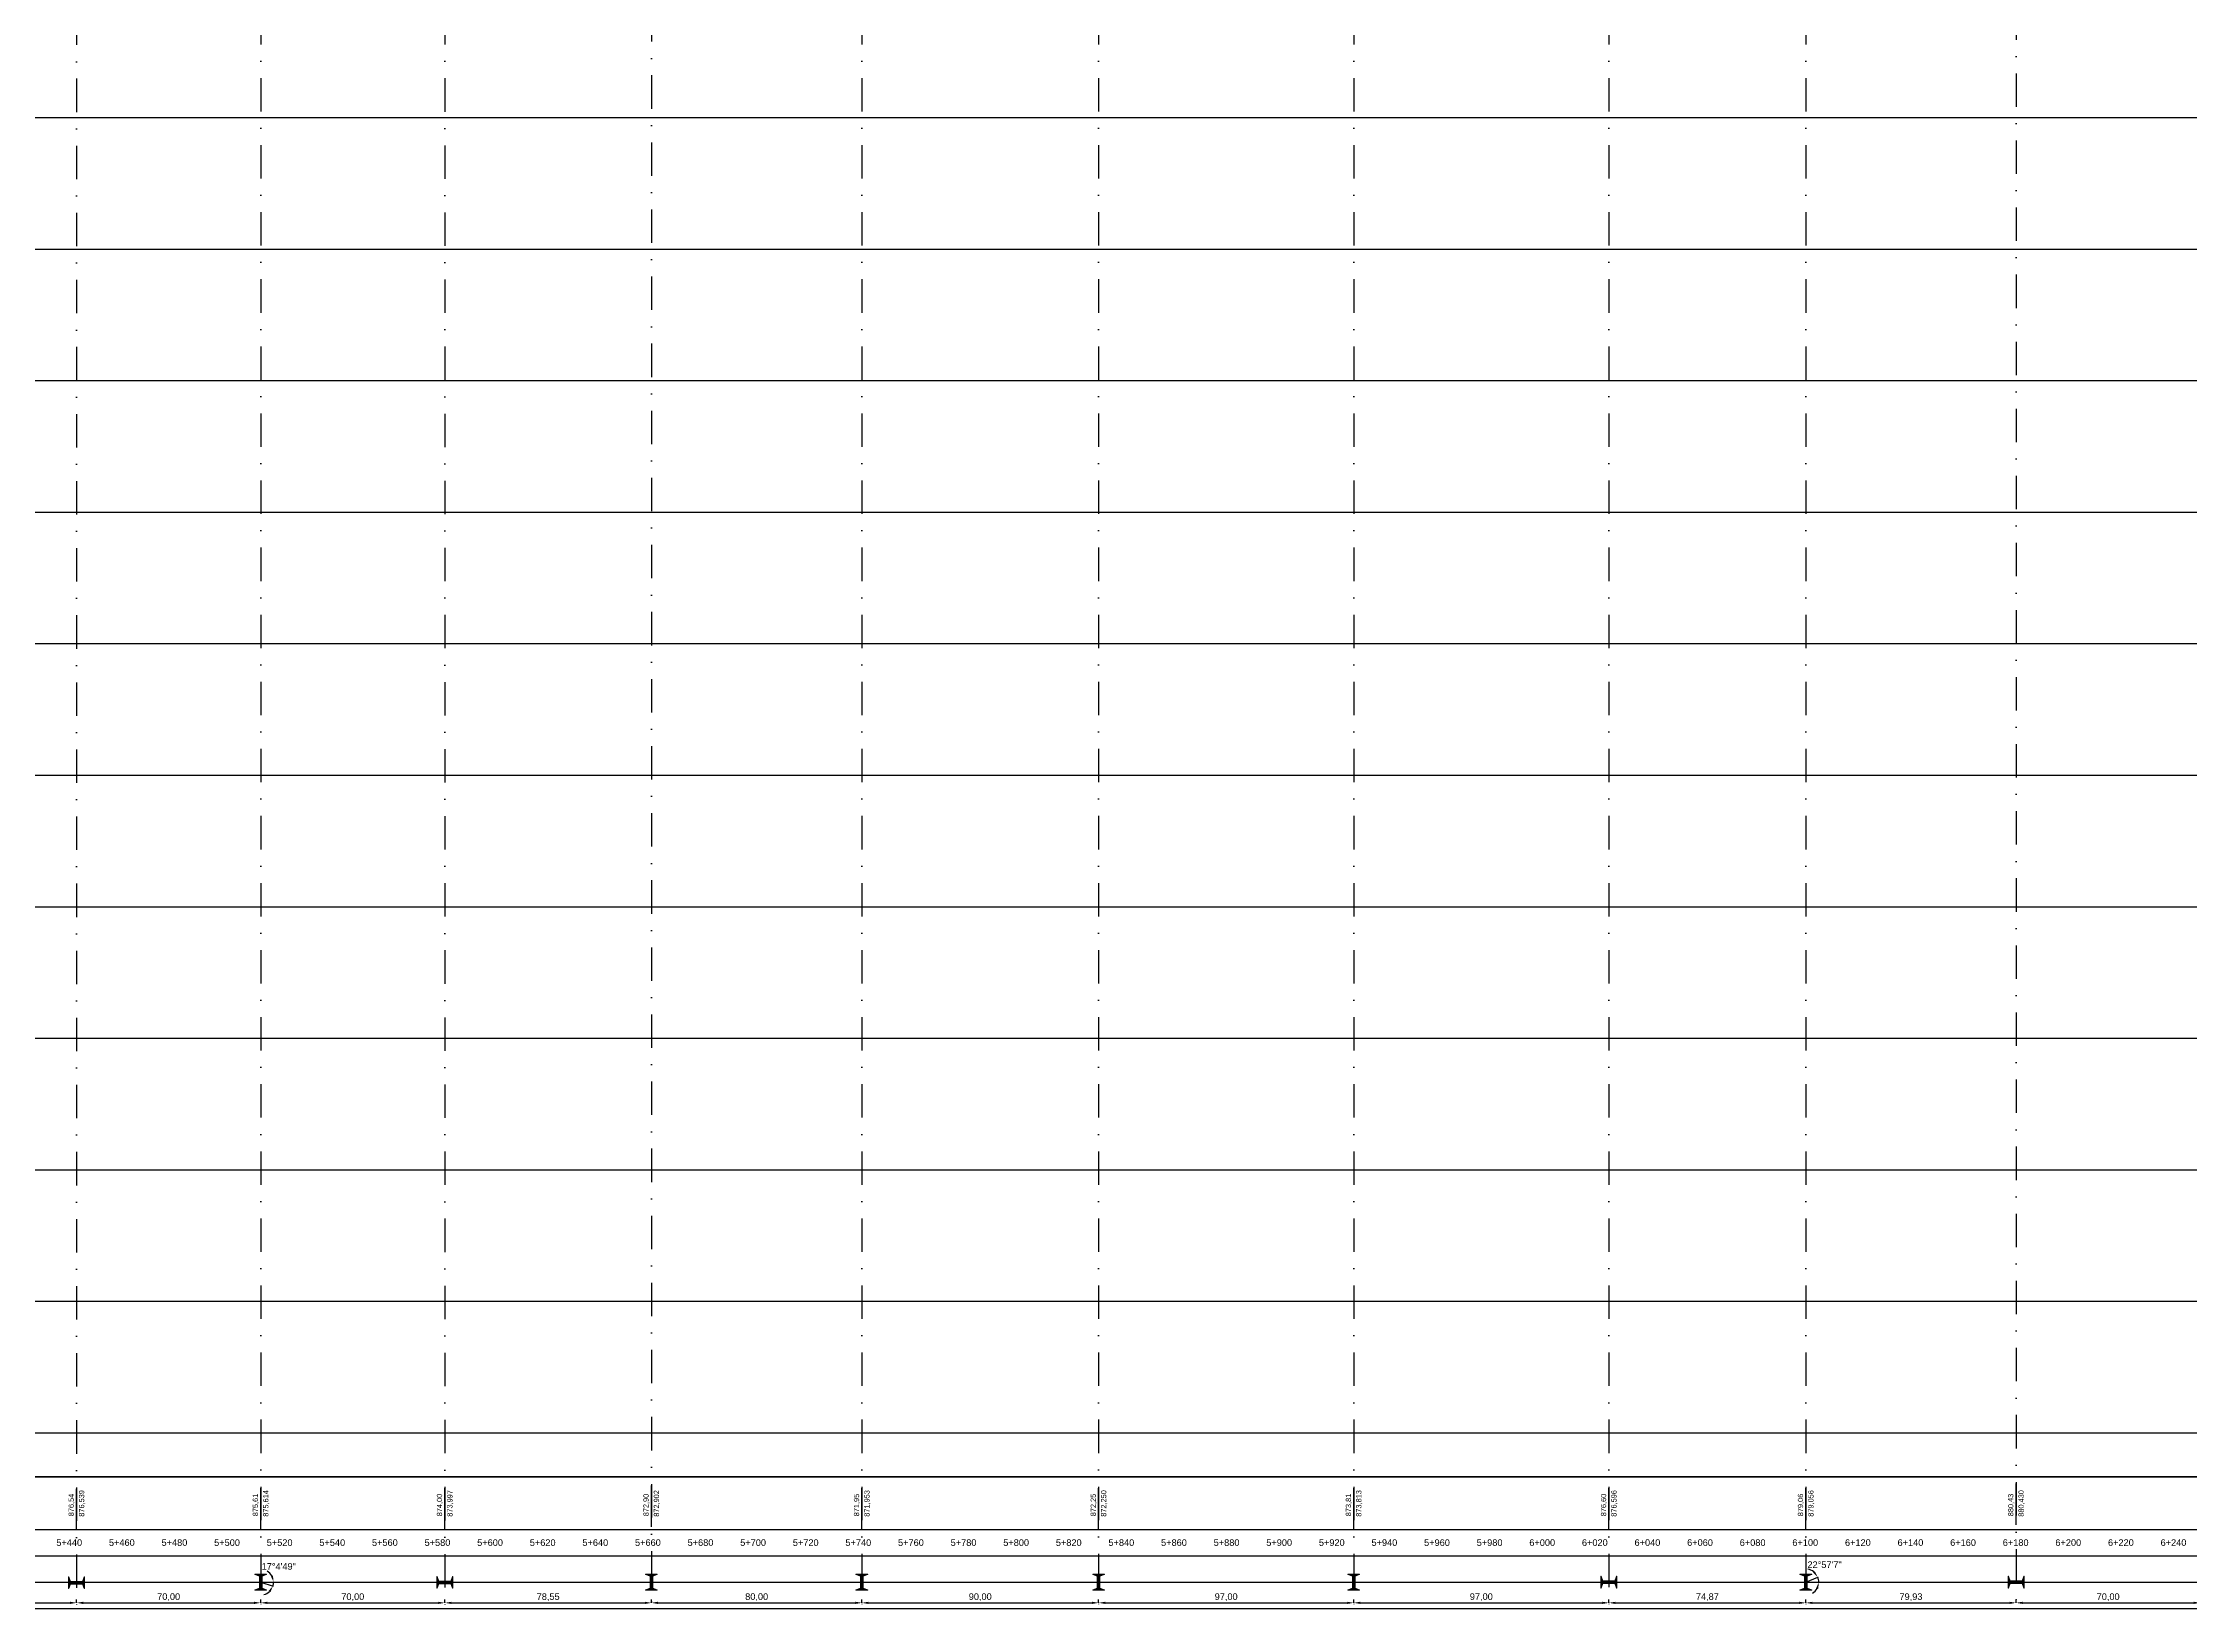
# Model space of a CAD drawing. Header units: metres. Extents: x -121 to 9872, y 3505 to 10721.
# Drawn here: x 5449 to 6265, y 5510 to 6105 of the extents above; entities that cross this region are included whole.
import ezdxf
from ezdxf.enums import TextEntityAlignment as Align

# ---------------------------------------------------------------- set-up
doc = ezdxf.new("R2010")
doc.units = ezdxf.units.M
doc.set_wipeout_variables(frame=1)
doc.header["$PDMODE"] = 2
doc.linetypes.add('DASHDOT', pattern=[25.4, 12.7, -6.35, 0, -6.35])
for name, color, linetype in [('EsquemáticoAlinhamento', 7, 'Continuous'), ('GRID', 253, 'Continuous'), ('Modelo_CotaTerreno_Perfil', 7, 'Continuous'), ('Perfil - Caixa', 251, 'Continuous'), ('Perfil - Texto Estaca', 7, 'Continuous'), ('Poste', 7, 'Continuous'), ('Poste Perfil', 251, 'Continuous'), ('Vertice', 8, 'Continuous')]:
    doc.layers.add(name, color=color, linetype=linetype)
doc.styles.add('R80', font='arial.ttf', dxfattribs={"height": 2})
doc.styles.get("Standard").update_dxf_attribs({"font": 'arial.ttf'})
doc.dimstyles.new('ISO-25', dxfattribs={"dimtxt": 2.5, "dimasz": 2.5, "dimexe": 1.25, "dimexo": 0.625, "dimtad": 1, "dimzin": 1, "dimtxsty": 'Standard', "dimcen": 2.5, "dimaunit": 1, "dimadec": 3, "dimazin": 3, "dimtfac": 1, "dimtmove": 0, "dimatfit": 3, "dimfxlon": 1, "dimarcsym": 0})

# ---------------------------------------------------------------- blocks, each defined once
blk = doc.blocks.new('PosteBloco')
at = {"lineweight": 0}
blk.add_lwpolyline([(-2.3, 0.52), (-2.9, 2.24), (-3.05, 2.24), (-3.05, -2.24), (-2.9, -2.24), (-2.3, -0.52), (2.3, -0.52), (2.9, -2.24), (3.05, -2.24), (3.05, 2.24), (2.9, 2.24), (2.3, 0.52)], close=True, dxfattribs=at)
blk.add_wipeout([(-2.3, 0.52), (-2.9, 2.24), (-3.05, 2.24), (-3.05, -2.24), (-2.9, -2.24), (-2.3, -0.52), (2.3, -0.52), (2.9, -2.24), (3.05, -2.24), (3.05, 2.24), (2.9, 2.24), (2.3, 0.52)]).dxf.layer = 'Poste'
at = {"layer": 'Poste Perfil'}
h = blk.add_hatch(color=256, dxfattribs=at)
h.dxf.hatch_style = 1
h.paths.add_polyline_path([(-2.3, 0.52), (-2.9, 2.24), (-3.05, 2.24), (-3.05, -2.24), (-2.9, -2.24), (-2.3, -0.52), (2.3, -0.52), (2.9, -2.24), (3.05, -2.24), (3.05, 2.24), (2.9, 2.24), (2.3, 0.52)])
at = {"color": 251, "lineweight": 0}
blk.add_circle((0, 0), 0.182, dxfattribs=at)
blk = doc.blocks.new('EsquematicoPlantaGaveta')
at = {"rotation": 269.9999999999131}
blk.add_blockref('PosteBloco', (0, 0), dxfattribs=at)
blk = doc.blocks.new('EsquematicoPlantaTopo')
at = {"layer": 'Poste Perfil'}
blk.add_blockref('PosteBloco', (0, 0), dxfattribs=at)
blk = doc.blocks.new('*D419')
at = {"layer": 'Defpoints', "color": 0, "transparency": 16777216}
for p in [(18.8, 5520.2), (93.89, 5520.2), (98.89, 5520.2), (99.08, 5520.2), (7744.18, 5520.2)]:
    blk.add_point(p, dxfattribs=at)
at = {"layer": 'Vertice', "color": 1, "lineweight": -2, "transparency": 16777216}
blk.add_line((100.33, 5520.2), (99.08, 5520.2), dxfattribs=at)
for start, end in [(27.89534, 55.79069), (304.2082, 332.10354), (359.99889, 360)]:
    blk.add_arc((93.89, 5520.2), 5.19, start, end, dxfattribs=at)
at = {"layer": 'Vertice', "color": 1, "transparency": 16777216}
for points in [[(98.88, 5522.73), (98.07, 5522.53), (99.08, 5520.2)], [(98.07, 5517.88), (98.88, 5517.68), (99.08, 5520.2)]]:
    blk.add_solid(points, dxfattribs=at)
at = {"layer": 'Vertice', "color": 0, "transparency": 16777216, "insert": (98.92, 5525.69), "char_height": 2.5, "attachment_point": 5}
blk.add_mtext('0°0\'4"', dxfattribs=at)
blk = doc.blocks.new('*D420')
at = {"layer": 'Defpoints', "color": 0, "transparency": 16777216}
for p in [(18.8, 5520.21), (317.44, 5520.21), (322.41, 5520.74), (322.7, 5520.39), (7744.18, 5520.21)]:
    blk.add_point(p, dxfattribs=at)
at = {"layer": 'Vertice', "color": 1, "lineweight": -2, "transparency": 16777216}
blk.add_line((323.92, 5520.91), (322.67, 5520.77), dxfattribs=at)
for start, end in [(33.66235, 61.14886), (305.02697, 332.51349), (360, 6.17583)]:
    blk.add_arc((317.44, 5520.21), 5.26, start, end, dxfattribs=at)
at = {"layer": 'Vertice', "color": 1, "transparency": 16777216}
for points in [[(322.21, 5523.26), (321.43, 5522.98), (322.67, 5520.77)], [(321.71, 5517.88), (322.52, 5517.68), (322.7, 5520.21)]]:
    blk.add_solid(points, dxfattribs=at)
at = {"layer": 'Vertice', "color": 0, "transparency": 16777216, "insert": (314.19, 5525.87), "char_height": 2.5, "attachment_point": 5}
blk.add_mtext('6°10\'33"', dxfattribs=at)
blk = doc.blocks.new('*D421')
at = {"layer": 'Defpoints', "color": 0, "transparency": 16777216}
for p in [(408.33, 5525.2), (410.45, 5523.89), (18.8, 5520.21), (408.3, 5520.21), (7744.18, 5520.21)]:
    blk.add_point(p, dxfattribs=at)
at = {"layer": 'Vertice', "color": 1, "lineweight": -2, "transparency": 16777216}
blk.add_arc((408.3, 5520.21), 4.27, 34.0786, 55.55779, dxfattribs=at)
at = {"layer": 'Vertice', "color": 1, "transparency": 16777216}
for points in [[(410.59, 5523.33), (410.84, 5524.12), (408.33, 5524.47)], [(412.23, 5522.72), (411.44, 5522.47), (412.57, 5520.21)]]:
    blk.add_solid(points, dxfattribs=at)
at = {"layer": 'Vertice', "color": 0, "transparency": 16777216, "insert": (418.36, 5525.9), "char_height": 2.5, "attachment_point": 5}
blk.add_mtext('89°38\'11"', dxfattribs=at)
blk = doc.blocks.new('*D422')
at = {"layer": 'Defpoints', "color": 0, "transparency": 16777216}
for p in [(18.8, 5520.21), (1069.43, 5520.21), (1074.72, 5520.21), (1074.72, 5520.21), (7744.18, 5520.21)]:
    blk.add_point(p, dxfattribs=at)
at = {"layer": 'Vertice', "color": 1, "lineweight": -2, "transparency": 16777216}
for start, end in [(27.39362, 54.7536), (305.28003, 332.64002), (360, 0.03363)]:
    blk.add_arc((1069.43, 5520.21), 5.29, start, end, dxfattribs=at)
at = {"layer": 'Vertice', "color": 1, "transparency": 16777216}
for points in [[(1074.53, 5522.74), (1073.72, 5522.54), (1074.72, 5520.21)], [(1073.72, 5517.87), (1074.53, 5517.68), (1074.72, 5520.21)]]:
    blk.add_solid(points, dxfattribs=at)
at = {"layer": 'Vertice', "color": 0, "transparency": 16777216, "insert": (1074.72, 5526.53), "char_height": 2.5, "attachment_point": 5}
blk.add_mtext('0°2\'1"', dxfattribs=at)
blk = doc.blocks.new('*D423')
at = {"layer": 'Defpoints', "color": 0, "transparency": 16777216}
for p in [(18.8, 5520.21), (1730.4, 5520.21), (1735.25, 5518.97), (1735.97, 5519.27), (7744.18, 5520.21)]:
    blk.add_point(p, dxfattribs=at)
at = {"layer": 'Vertice', "color": 1, "lineweight": -2, "transparency": 16777216}
blk.add_line((1735.86, 5518.82), (1737.08, 5518.51), dxfattribs=at)
for start, end in [(25.60978, 51.21956), (294.49933, 320.10911), (345.71889, 360)]:
    blk.add_arc((1730.4, 5520.21), 5.64, start, end, dxfattribs=at)
at = {"layer": 'Vertice', "color": 1, "transparency": 16777216}
for points in [[(1734.36, 5516.78), (1735.1, 5516.4), (1735.87, 5518.81)], [(1735.9, 5522.74), (1735.08, 5522.55), (1736.04, 5520.21)]]:
    blk.add_solid(points, dxfattribs=at)
at = {"layer": 'Vertice', "color": 0, "transparency": 16777216, "insert": (1735.58, 5526.22), "char_height": 2.5, "attachment_point": 5}
blk.add_mtext('14°16\'52"', dxfattribs=at)
blk = doc.blocks.new('*D424')
at = {"layer": 'Defpoints', "color": 0, "transparency": 16777216}
for p in [(18.8, 5520.21), (2179.17, 5520.21), (2184.17, 5520.21), (2184.17, 5520.21), (7744.18, 5520.21)]:
    blk.add_point(p, dxfattribs=at)
at = {"layer": 'Vertice', "color": 1, "lineweight": -2, "transparency": 16777216}
for start, end in [(28.97836, 57.95672), (302.04245, 331.02081), (359.99917, 360)]:
    blk.add_arc((2179.18, 5520.21), 5, start, end, dxfattribs=at)
at = {"layer": 'Vertice', "color": 1, "transparency": 16777216}
for points in [[(2183.95, 5522.73), (2183.14, 5522.52), (2184.17, 5520.21)], [(2183.14, 5517.89), (2183.95, 5517.68), (2184.17, 5520.21)]]:
    blk.add_solid(points, dxfattribs=at)
at = {"layer": 'Vertice', "color": 0, "transparency": 16777216, "insert": (2183.93, 5526.57), "char_height": 2.5, "attachment_point": 5}
blk.add_mtext('0°0\'3"', dxfattribs=at)
blk = doc.blocks.new('*D425')
at = {"layer": 'Defpoints', "color": 0, "transparency": 16777216}
for p in [(18.8, 5520.21), (2756.33, 5520.21), (2761.3, 5520.69), (2761.3, 5520.37), (7744.18, 5520.21)]:
    blk.add_point(p, dxfattribs=at)
at = {"layer": 'Vertice', "color": 1, "lineweight": -2, "transparency": 16777216}
for start, end in [(34.61408, 63.6901), (301.84795, 330.92398), (360, 5.53806)]:
    blk.add_arc((2756.33, 5520.21), 4.98, start, end, dxfattribs=at)
at = {"layer": 'Vertice', "color": 1, "transparency": 16777216}
for points in [[(2760.82, 5523.18), (2760.03, 5522.89), (2761.28, 5520.69)], [(2760.27, 5517.89), (2761.08, 5517.68), (2761.31, 5520.21)]]:
    blk.add_solid(points, dxfattribs=at)
at = {"layer": 'Vertice', "color": 0, "transparency": 16777216, "insert": (2762.28, 5526.53), "char_height": 2.5, "attachment_point": 5}
blk.add_mtext('5°32\'17"', dxfattribs=at)
blk = doc.blocks.new('*D426')
at = {"layer": 'Defpoints', "color": 0, "transparency": 16777216}
for p in [(18.8, 5520.21), (3042.28, 5520.21), (3047.25, 5520.33), (3047.27, 5520.57), (7744.18, 5520.21)]:
    blk.add_point(p, dxfattribs=at)
at = {"layer": 'Vertice', "color": 1, "lineweight": -2, "transparency": 16777216}
for start, end in [(33.26399, 62.38049), (301.76701, 330.88351), (360, 4.1475)]:
    blk.add_arc((3042.28, 5520.21), 4.97, start, end, dxfattribs=at)
at = {"layer": 'Vertice', "color": 1, "transparency": 16777216}
for points in [[(3046.83, 5523.07), (3046.05, 5522.8), (3047.24, 5520.56)], [(3046.22, 5517.89), (3047.03, 5517.68), (3047.25, 5520.21)]]:
    blk.add_solid(points, dxfattribs=at)
at = {"layer": 'Vertice', "color": 0, "transparency": 16777216, "insert": (3047.09, 5525.65), "char_height": 2.5, "attachment_point": 5}
blk.add_mtext('4°8\'51"', dxfattribs=at)
blk = doc.blocks.new('*D427')
at = {"layer": 'Defpoints', "color": 0, "transparency": 16777216}
for p in [(18.8, 5520.21), (4017.51, 5520.21), (4021.79, 5517.61), (4021.98, 5518.5), (7744.18, 5520.21)]:
    blk.add_point(p, dxfattribs=at)
at = {"layer": 'Vertice', "color": 1, "lineweight": -2, "transparency": 16777216}
for start, end in [(30.31373, 60.62746), (268.10588, 298.41961), (328.73333, 360)]:
    blk.add_arc((4017.51, 5520.21), 4.78, start, end, dxfattribs=at)
at = {"layer": 'Vertice', "color": 1, "transparency": 16777216}
for points in [[(4019.5, 5516.3), (4020.07, 5515.7), (4021.6, 5517.72)], [(4022.04, 5522.73), (4021.24, 5522.51), (4022.29, 5520.21)]]:
    blk.add_solid(points, dxfattribs=at)
at = {"layer": 'Vertice', "color": 0, "transparency": 16777216, "insert": (4024.12, 5526.66), "char_height": 2.5, "attachment_point": 5}
blk.add_mtext('31°16\'0"', dxfattribs=at)
blk = doc.blocks.new('*D428')
at = {"layer": 'Defpoints', "color": 0, "transparency": 16777216}
for p in [(18.8, 5520.21), (4503.97, 5520.21), (4508.96, 5520.08), (4508.96, 5520.02), (7744.18, 5520.21)]:
    blk.add_point(p, dxfattribs=at)
at = {"layer": 'Vertice', "color": 1, "lineweight": -2, "transparency": 16777216}
for start, end in [(28.96918, 57.93836), (299.98969, 328.95887), (357.92806, 360)]:
    blk.add_arc((4503.97, 5520.21), 5, start, end, dxfattribs=at)
at = {"layer": 'Vertice', "color": 1, "transparency": 16777216}
for points in [[(4507.85, 5517.75), (4508.65, 5517.51), (4508.96, 5520.02)], [(4508.74, 5522.73), (4507.94, 5522.52), (4508.96, 5520.21)]]:
    blk.add_solid(points, dxfattribs=at)
at = {"layer": 'Vertice', "color": 0, "transparency": 16777216, "insert": (4509.75, 5526.56), "char_height": 2.5, "attachment_point": 5}
blk.add_mtext('2°4\'19"', dxfattribs=at)
blk = doc.blocks.new('*D429')
at = {"layer": 'Defpoints', "color": 0, "transparency": 16777216}
for p in [(18.8, 5520.2), (5017.76, 5520.2), (5022.76, 5520.2), (5022.76, 5520.2), (7744.18, 5520.2)]:
    blk.add_point(p, dxfattribs=at)
at = {"layer": 'Vertice', "color": 1, "lineweight": -2, "transparency": 16777216}
for start, end in [(28.98172, 57.96343), (302.0349, 331.01662), (359.99833, 360)]:
    blk.add_arc((5017.76, 5520.2), 5, start, end, dxfattribs=at)
at = {"layer": 'Vertice', "color": 1, "transparency": 16777216}
for points in [[(5022.54, 5522.73), (5021.73, 5522.52), (5022.76, 5520.2)], [(5021.73, 5517.89), (5022.54, 5517.68), (5022.76, 5520.2)]]:
    blk.add_solid(points, dxfattribs=at)
at = {"layer": 'Vertice', "color": 0, "transparency": 16777216, "insert": (5022.7, 5526.2), "char_height": 2.5, "attachment_point": 5}
blk.add_mtext('0°0\'6"', dxfattribs=at)
blk = doc.blocks.new('*D430')
at = {"layer": 'Defpoints', "color": 0, "transparency": 16777216}
for p in [(18.8, 5520.21), (5531.56, 5520.21), (5536.33, 5518.74), (5536.34, 5519.24), (7744.18, 5520.21)]:
    blk.add_point(p, dxfattribs=at)
at = {"layer": 'Vertice', "color": 1, "lineweight": -2, "transparency": 16777216}
for start, end in [(29.66491, 59.32983), (283.58989, 313.25481), (342.91972, 360)]:
    blk.add_arc((5531.56, 5520.21), 4.88, start, end, dxfattribs=at)
at = {"layer": 'Vertice', "color": 1, "transparency": 16777216}
for points in [[(5534.55, 5516.87), (5535.26, 5516.43), (5536.22, 5518.77)], [(5536.2, 5522.73), (5535.4, 5522.52), (5536.44, 5520.21)]]:
    blk.add_solid(points, dxfattribs=at)
at = {"layer": 'Vertice', "color": 0, "transparency": 16777216, "insert": (5538.41, 5526.17), "char_height": 2.5, "attachment_point": 5}
blk.add_mtext('17°4\'49"', dxfattribs=at)
blk = doc.blocks.new('*D431')
at = {"layer": 'Defpoints', "color": 0, "transparency": 16777216}
for p in [(18.8, 5520.21), (6118.98, 5520.21), (6123.58, 5522.15), (6123.87, 5520.86), (7744.18, 5520.21)]:
    blk.add_point(p, dxfattribs=at)
at = {"layer": 'Vertice', "color": 1, "lineweight": -2, "transparency": 16777216}
for start, end in [(52.26643, 81.58092), (301.37102, 330.68551), (360, 22.95194)]:
    blk.add_arc((6118.98, 5520.21), 4.94, start, end, dxfattribs=at)
at = {"layer": 'Vertice', "color": 1, "transparency": 16777216}
for points in [[(6122.33, 5524.37), (6121.67, 5523.86), (6123.53, 5522.13)], [(6122.88, 5517.89), (6123.69, 5517.68), (6123.92, 5520.21)]]:
    blk.add_solid(points, dxfattribs=at)
at = {"layer": 'Vertice', "color": 0, "transparency": 16777216, "insert": (6126.09, 5526.83), "char_height": 2.5, "attachment_point": 5}
blk.add_mtext('22°57\'7"', dxfattribs=at)
blk = doc.blocks.new('*D432')
at = {"layer": 'Defpoints', "color": 0, "transparency": 16777216}
for p in [(6649.93, 5525.21), (6652.44, 5524.55), (18.8, 5520.21), (6649.93, 5520.21), (7744.18, 5520.21)]:
    blk.add_point(p, dxfattribs=at)
at = {"layer": 'Vertice', "color": 1, "lineweight": -2, "transparency": 16777216}
blk.add_line((6649.93, 5526.47), (6649.93, 5525.22), dxfattribs=at)
blk.add_arc((6649.93, 5520.21), 5.02, 28.8541, 61.14562, dxfattribs=at)
at = {"layer": 'Vertice', "color": 1, "transparency": 16777216}
for points in [[(6652.25, 5524.2), (6652.45, 5525), (6649.93, 5525.22)], [(6654.73, 5522.73), (6653.92, 5522.52), (6654.95, 5520.21)]]:
    blk.add_solid(points, dxfattribs=at)
at = {"layer": 'Vertice', "color": 0, "transparency": 16777216, "insert": (6658.64, 5527.59), "char_height": 2.5, "attachment_point": 5}
blk.add_mtext('89°59\'59"', dxfattribs=at)
blk = doc.blocks.new('*D433')
at = {"layer": 'Defpoints', "color": 0, "transparency": 16777216}
for p in [(18.8, 5520.21), (7509.49, 5520.21), (7511.64, 5515.69), (7512.76, 5517.15), (7744.18, 5520.21)]:
    blk.add_point(p, dxfattribs=at)
at = {"layer": 'Vertice', "color": 1, "lineweight": -2, "transparency": 16777216}
for start, end in [(32.40299, 64.80598), (230.7393, 263.14229), (295.54528, 360)]:
    blk.add_arc((7509.49, 5520.21), 4.48, start, end, dxfattribs=at)
at = {"layer": 'Vertice', "color": 1, "transparency": 16777216}
for points in [[(7508.88, 5516.17), (7509.02, 5515.35), (7511.42, 5516.16)], [(7513.67, 5522.72), (7512.87, 5522.49), (7513.97, 5520.21)]]:
    blk.add_solid(points, dxfattribs=at)
at = {"layer": 'Vertice', "color": 0, "transparency": 16777216, "insert": (7514.58, 5525.71), "char_height": 2.5, "attachment_point": 5}
blk.add_mtext('64°27\'17"', dxfattribs=at)
blk = doc.blocks.new('*D499')
at = {"color": 0, "lineweight": -2, "transparency": 16777216}
for p, q in [((5369.76, 5512.34), (5369.76, 5513.59)), ((5372.26, 5512.34), (5459.05, 5512.34)), ((5461.55, 5512.34), (5461.55, 5513.59))]:
    blk.add_line(p, q, dxfattribs=at)
at = {"color": 0, "transparency": 16777216}
for points in [[(5372.26, 5512.76), (5372.26, 5511.92), (5369.76, 5512.34)], [(5459.05, 5512.76), (5459.05, 5511.92), (5461.55, 5512.34)]]:
    blk.add_solid(points, dxfattribs=at)
at = {"layer": 'Defpoints', "color": 0, "transparency": 16777216}
for p in [(5369.76, 5512.34), (5461.55, 5512.34), (5461.55, 5512.34)]:
    blk.add_point(p, dxfattribs=at)
at = {"color": 0, "transparency": 16777216, "insert": (5415.65, 5514.47), "char_height": 2.5, "attachment_point": 5}
blk.add_mtext('91,79', dxfattribs=at)
blk = doc.blocks.new('*D500')
at = {"color": 0, "lineweight": -2, "transparency": 16777216}
for p, q in [((5461.55, 5512.34), (5461.55, 5513.59)), ((5464.05, 5512.34), (5529.06, 5512.34)), ((5531.56, 5512.34), (5531.56, 5513.59))]:
    blk.add_line(p, q, dxfattribs=at)
at = {"color": 0, "transparency": 16777216}
for points in [[(5464.05, 5512.76), (5464.05, 5511.92), (5461.55, 5512.34)], [(5529.06, 5512.76), (5529.06, 5511.92), (5531.56, 5512.34)]]:
    blk.add_solid(points, dxfattribs=at)
at = {"layer": 'Defpoints', "color": 0, "transparency": 16777216}
for p in [(5461.55, 5512.34), (5531.56, 5512.34), (5531.56, 5512.34)]:
    blk.add_point(p, dxfattribs=at)
at = {"color": 0, "transparency": 16777216, "insert": (5496.55, 5514.47), "char_height": 2.5, "attachment_point": 5}
blk.add_mtext('70,00', dxfattribs=at)
blk = doc.blocks.new('*D501')
at = {"color": 0, "lineweight": -2, "transparency": 16777216}
for p, q in [((5531.56, 5512.34), (5531.56, 5513.59)), ((5534.06, 5512.34), (5599.05, 5512.34)), ((5601.55, 5512.34), (5601.55, 5513.59))]:
    blk.add_line(p, q, dxfattribs=at)
at = {"color": 0, "transparency": 16777216}
for points in [[(5534.06, 5512.76), (5534.06, 5511.92), (5531.56, 5512.34)], [(5599.05, 5512.76), (5599.05, 5511.92), (5601.55, 5512.34)]]:
    blk.add_solid(points, dxfattribs=at)
at = {"layer": 'Defpoints', "color": 0, "transparency": 16777216}
for p in [(5531.56, 5512.34), (5601.55, 5512.34), (5601.55, 5512.34)]:
    blk.add_point(p, dxfattribs=at)
at = {"color": 0, "transparency": 16777216, "insert": (5566.55, 5514.47), "char_height": 2.5, "attachment_point": 5}
blk.add_mtext('70,00', dxfattribs=at)
blk = doc.blocks.new('*D502')
at = {"color": 0, "lineweight": -2, "transparency": 16777216}
for p, q in [((5601.55, 5512.34), (5601.55, 5513.59)), ((5604.05, 5512.34), (5677.6, 5512.34)), ((5680.1, 5512.34), (5680.1, 5513.59))]:
    blk.add_line(p, q, dxfattribs=at)
at = {"color": 0, "transparency": 16777216}
for points in [[(5604.05, 5512.76), (5604.05, 5511.92), (5601.55, 5512.34)], [(5677.6, 5512.76), (5677.6, 5511.92), (5680.1, 5512.34)]]:
    blk.add_solid(points, dxfattribs=at)
at = {"layer": 'Defpoints', "color": 0, "transparency": 16777216}
for p in [(5601.55, 5512.34), (5680.1, 5512.34), (5680.1, 5512.34)]:
    blk.add_point(p, dxfattribs=at)
at = {"color": 0, "transparency": 16777216, "insert": (5640.83, 5514.47), "char_height": 2.5, "attachment_point": 5}
blk.add_mtext('78,55', dxfattribs=at)
blk = doc.blocks.new('*D503')
at = {"color": 0, "lineweight": -2, "transparency": 16777216}
for p, q in [((5680.1, 5512.34), (5680.1, 5513.59)), ((5682.6, 5512.34), (5757.6, 5512.34)), ((5760.1, 5512.34), (5760.1, 5513.59))]:
    blk.add_line(p, q, dxfattribs=at)
at = {"color": 0, "transparency": 16777216}
for points in [[(5682.6, 5512.76), (5682.6, 5511.92), (5680.1, 5512.34)], [(5757.6, 5512.76), (5757.6, 5511.92), (5760.1, 5512.34)]]:
    blk.add_solid(points, dxfattribs=at)
at = {"layer": 'Defpoints', "color": 0, "transparency": 16777216}
for p in [(5680.1, 5512.34), (5760.1, 5512.34), (5760.1, 5512.34)]:
    blk.add_point(p, dxfattribs=at)
at = {"color": 0, "transparency": 16777216, "insert": (5720.1, 5514.47), "char_height": 2.5, "attachment_point": 5}
blk.add_mtext('80,00', dxfattribs=at)
blk = doc.blocks.new('*D504')
at = {"color": 0, "lineweight": -2, "transparency": 16777216}
for p, q in [((5760.1, 5512.34), (5760.1, 5513.59)), ((5762.6, 5512.34), (5847.6, 5512.34)), ((5850.1, 5512.34), (5850.1, 5513.59))]:
    blk.add_line(p, q, dxfattribs=at)
at = {"color": 0, "transparency": 16777216}
for points in [[(5762.6, 5512.76), (5762.6, 5511.92), (5760.1, 5512.34)], [(5847.6, 5512.76), (5847.6, 5511.92), (5850.1, 5512.34)]]:
    blk.add_solid(points, dxfattribs=at)
at = {"layer": 'Defpoints', "color": 0, "transparency": 16777216}
for p in [(5760.1, 5512.34), (5850.1, 5512.34), (5850.1, 5512.34)]:
    blk.add_point(p, dxfattribs=at)
at = {"color": 0, "transparency": 16777216, "insert": (5805.1, 5514.47), "char_height": 2.5, "attachment_point": 5}
blk.add_mtext('90,00', dxfattribs=at)
blk = doc.blocks.new('*D505')
at = {"color": 0, "lineweight": -2, "transparency": 16777216}
for p, q in [((5850.1, 5512.34), (5850.1, 5513.59)), ((5852.6, 5512.34), (5944.6, 5512.34)), ((5947.1, 5512.34), (5947.1, 5513.59))]:
    blk.add_line(p, q, dxfattribs=at)
at = {"color": 0, "transparency": 16777216}
for points in [[(5852.6, 5512.76), (5852.6, 5511.92), (5850.1, 5512.34)], [(5944.6, 5512.76), (5944.6, 5511.92), (5947.1, 5512.34)]]:
    blk.add_solid(points, dxfattribs=at)
at = {"layer": 'Defpoints', "color": 0, "transparency": 16777216}
for p in [(5850.1, 5512.34), (5947.1, 5512.34), (5947.1, 5512.34)]:
    blk.add_point(p, dxfattribs=at)
at = {"color": 0, "transparency": 16777216, "insert": (5898.6, 5514.47), "char_height": 2.5, "attachment_point": 5}
blk.add_mtext('97,00', dxfattribs=at)
blk = doc.blocks.new('*D506')
at = {"color": 0, "lineweight": -2, "transparency": 16777216}
for p, q in [((5947.1, 5512.34), (5947.1, 5513.59)), ((5949.6, 5512.34), (6041.61, 5512.34)), ((6044.11, 5512.34), (6044.11, 5513.59))]:
    blk.add_line(p, q, dxfattribs=at)
at = {"color": 0, "transparency": 16777216}
for points in [[(5949.6, 5512.76), (5949.6, 5511.92), (5947.1, 5512.34)], [(6041.61, 5512.76), (6041.61, 5511.92), (6044.11, 5512.34)]]:
    blk.add_solid(points, dxfattribs=at)
at = {"layer": 'Defpoints', "color": 0, "transparency": 16777216}
for p in [(5947.1, 5512.34), (6044.11, 5512.34), (6044.11, 5512.34)]:
    blk.add_point(p, dxfattribs=at)
at = {"color": 0, "transparency": 16777216, "insert": (5995.6, 5514.47), "char_height": 2.5, "attachment_point": 5}
blk.add_mtext('97,00', dxfattribs=at)
blk = doc.blocks.new('*D507')
at = {"color": 0, "lineweight": -2, "transparency": 16777216}
for p, q in [((6044.11, 5512.34), (6044.11, 5513.59)), ((6046.61, 5512.34), (6116.48, 5512.34)), ((6118.98, 5512.34), (6118.98, 5513.59))]:
    blk.add_line(p, q, dxfattribs=at)
at = {"color": 0, "transparency": 16777216}
for points in [[(6046.61, 5512.76), (6046.61, 5511.92), (6044.11, 5512.34)], [(6116.48, 5512.76), (6116.48, 5511.92), (6118.98, 5512.34)]]:
    blk.add_solid(points, dxfattribs=at)
at = {"layer": 'Defpoints', "color": 0, "transparency": 16777216}
for p in [(6044.11, 5512.34), (6118.98, 5512.34), (6118.98, 5512.34)]:
    blk.add_point(p, dxfattribs=at)
at = {"color": 0, "transparency": 16777216, "insert": (6081.54, 5514.47), "char_height": 2.5, "attachment_point": 5}
blk.add_mtext('74,87', dxfattribs=at)
blk = doc.blocks.new('*D508')
at = {"color": 0, "lineweight": -2, "transparency": 16777216}
for p, q in [((6118.98, 5512.34), (6118.98, 5513.59)), ((6121.48, 5512.34), (6196.41, 5512.34)), ((6198.91, 5512.34), (6198.91, 5513.59))]:
    blk.add_line(p, q, dxfattribs=at)
at = {"color": 0, "transparency": 16777216}
for points in [[(6121.48, 5512.76), (6121.48, 5511.92), (6118.98, 5512.34)], [(6196.41, 5512.76), (6196.41, 5511.92), (6198.91, 5512.34)]]:
    blk.add_solid(points, dxfattribs=at)
at = {"layer": 'Defpoints', "color": 0, "transparency": 16777216}
for p in [(6118.98, 5512.34), (6198.91, 5512.34), (6198.91, 5512.34)]:
    blk.add_point(p, dxfattribs=at)
at = {"color": 0, "transparency": 16777216, "insert": (6158.94, 5514.47), "char_height": 2.5, "attachment_point": 5}
blk.add_mtext('79,93', dxfattribs=at)
blk = doc.blocks.new('*D509')
at = {"color": 0, "lineweight": -2, "transparency": 16777216}
for p, q in [((6198.91, 5512.34), (6198.91, 5513.59)), ((6201.41, 5512.34), (6266.41, 5512.34)), ((6268.91, 5512.34), (6268.91, 5513.59))]:
    blk.add_line(p, q, dxfattribs=at)
at = {"color": 0, "transparency": 16777216}
for points in [[(6201.41, 5512.76), (6201.41, 5511.92), (6198.91, 5512.34)], [(6266.41, 5512.76), (6266.41, 5511.92), (6268.91, 5512.34)]]:
    blk.add_solid(points, dxfattribs=at)
at = {"layer": 'Defpoints', "color": 0, "transparency": 16777216}
for p in [(6198.91, 5512.34), (6268.91, 5512.34), (6268.91, 5512.34)]:
    blk.add_point(p, dxfattribs=at)
at = {"color": 0, "transparency": 16777216, "insert": (6233.91, 5514.47), "char_height": 2.5, "attachment_point": 5}
blk.add_mtext('70,00', dxfattribs=at)

msp = doc.modelspace()

# ---------------------------------------------------------------- linework, layer by layer
at = {"layer": 'GRID', "linetype": 'DASHDOT'}
for p, q in [((5461.55, 7876.74), (5461.55, 5509.972)), ((5531.555, 7876.973), (5531.555, 5510.205)), ((5601.554, 7876.882), (5601.554, 5510.114)), ((5680.102, 7878), (5680.102, 5510.205)), ((5760.103, 7876.973), (5760.103, 5510.205)), ((5850.103, 7876.973), (5850.103, 5510.205)), ((5947.103, 7876.973), (5947.103, 5510.205)), ((6044.105, 7876.973), (6044.105, 5510.205)), ((6118.978, 7876.973), (6118.978, 5510.205)), ((6198.908, 7878.752), (6198.908, 5511.984))]:
    msp.add_line(p, q, dxfattribs=at)
at = {"layer": 'GRID'}
for points in [[(-30.298, 5560.205), (-30.298, 7876.973), (7827.812, 7876.973), (7827.812, 5560.205), (-30.298, 5560.205)], [(-30.298, 6076.973), (7827.812, 6076.973)], [(-30.298, 6026.973), (7827.812, 6026.973)], [(-30.298, 5976.973), (7827.812, 5976.973)], [(-30.298, 5926.973), (7827.812, 5926.973)], [(-30.298, 5876.973), (7827.812, 5876.973)], [(-30.298, 5826.973), (7827.812, 5826.973)], [(-30.298, 5776.973), (7827.812, 5776.973)], [(-30.298, 5726.973), (7827.812, 5726.973)], [(-30.298, 5676.973), (7827.812, 5676.973)], [(-30.298, 5626.973), (7827.812, 5626.973)], [(-30.298, 5576.973), (7827.812, 5576.973)]]:
    msp.add_lwpolyline(points, dxfattribs=at)
at = {"layer": 'Modelo_CotaTerreno_Perfil'}
for points in [[(5680.073, 5541.236), (5680.073, 5556.995)], [(6198.908, 5541.984), (6198.908, 5557.743)], [(5461.55, 5539.972), (5461.55, 5555.731)], [(5531.555, 5540.205), (5531.555, 5555.964)], [(5601.554, 5540.114), (5601.554, 5555.872)], [(5760.103, 5540.205), (5760.103, 5555.964)], [(5850.103, 5540.205), (5850.103, 5555.964)], [(5947.103, 5540.205), (5947.103, 5555.964)], [(6044.105, 5540.205), (6044.105, 5555.964)], [(6118.978, 5540.205), (6118.978, 5555.964)]]:
    msp.add_lwpolyline(points, dxfattribs=at)
at = {"layer": 'Perfil - Caixa'}
for points in [[(-30.298, 5576.973), (7827.812, 5576.973)], [(18.802, 5560.205), (7827.812, 5560.205)], [(-30.298, 5540.205), (7827.812, 5540.205)], [(-30.298, 5530.205), (7827.812, 5530.205)], [(-30.298, 5510.205), (7827.812, 5510.205)]]:
    msp.add_lwpolyline(points, dxfattribs=at)

# ---------------------------------------------------------------- texts
at = {"layer": 'Modelo_CotaTerreno_Perfil'}
for s, p in [('876,54', (5459.507, 5545.258)), ('876,539', (5463.464, 5545.08)), ('875,61', (5529.512, 5545.258)), ('875,614', (5533.469, 5545.08)), ('874,00', (5599.51, 5545.258)), ('873,997', (5603.467, 5545.08)), ('872,90', (5678.03, 5545.258)), ('872,902', (5681.987, 5545.08)), ('871,95', (5758.06, 5545.258)), ('871,953', (5762.017, 5545.08)), ('872,25', (5848.06, 5545.258)), ('872,250', (5852.017, 5545.08)), ('873,81', (5945.06, 5545.258)), ('873,813', (5949.017, 5545.08)), ('876,60', (6042.064, 5545.258)), ('876,596', (6046.021, 5545.08)), ('879,06', (6116.935, 5545.258)), ('879,056', (6120.892, 5545.08)), ('880,43', (6196.865, 5545.258)), ('880,430', (6200.822, 5545.08))]:
    msp.add_text(s, height=2, rotation=90.00021, dxfattribs=at).set_placement(p, align=Align.MIDDLE_LEFT)
at = {"layer": 'Perfil - Texto Estaca', "linetype": 'ByBlock', "char_height": 2.5, "attachment_point": 8, "style": 'R80'}
for s, insert in [('{\\fArial|b0|i0|c0|p34;\\C7;5+440}', (5458.748, 5533.955)), ('{\\fArial|b0|i0|c0|p34;\\C7;5+460}', (5478.748, 5533.955)), ('{\\fArial|b0|i0|c0|p34;\\C7;5+480}', (5498.748, 5533.955)), ('{\\fArial|b0|i0|c0|p34;\\C7;5+500}', (5518.748, 5533.955)), ('{\\fArial|b0|i0|c0|p34;\\C7;5+520}', (5538.748, 5533.955)), ('{\\fArial|b0|i0|c0|p34;\\C7;5+540}', (5558.748, 5533.955)), ('{\\fArial|b0|i0|c0|p34;\\C7;5+560}', (5578.748, 5533.955)), ('{\\fArial|b0|i0|c0|p34;\\C7;5+580}', (5598.748, 5533.955)), ('{\\fArial|b0|i0|c0|p34;\\C7;5+600}', (5618.748, 5533.955)), ('{\\fArial|b0|i0|c0|p34;\\C7;5+620}', (5638.748, 5533.955)), ('{\\fArial|b0|i0|c0|p34;\\C7;5+640}', (5658.748, 5533.955)), ('{\\fArial|b0|i0|c0|p34;\\C7;5+660}', (5678.748, 5533.955)), ('{\\fArial|b0|i0|c0|p34;\\C7;5+680}', (5698.748, 5533.955)), ('{\\fArial|b0|i0|c0|p34;\\C7;5+700}', (5718.748, 5533.955)), ('{\\fArial|b0|i0|c0|p34;\\C7;5+720}', (5738.748, 5533.955)), ('{\\fArial|b0|i0|c0|p34;\\C7;5+740}', (5758.748, 5533.955)), ('{\\fArial|b0|i0|c0|p34;\\C7;5+760}', (5778.748, 5533.955)), ('{\\fArial|b0|i0|c0|p34;\\C7;5+780}', (5798.748, 5533.955)), ('{\\fArial|b0|i0|c0|p34;\\C7;5+800}', (5818.748, 5533.955)), ('{\\fArial|b0|i0|c0|p34;\\C7;5+820}', (5838.748, 5533.955)), ('{\\fArial|b0|i0|c0|p34;\\C7;5+840}', (5858.748, 5533.955)), ('{\\fArial|b0|i0|c0|p34;\\C7;5+860}', (5878.748, 5533.955)), ('{\\fArial|b0|i0|c0|p34;\\C7;5+880}', (5898.748, 5533.955)), ('{\\fArial|b0|i0|c0|p34;\\C7;5+900}', (5918.748, 5533.955)), ('{\\fArial|b0|i0|c0|p34;\\C7;5+920}', (5938.748, 5533.955)), ('{\\fArial|b0|i0|c0|p34;\\C7;5+940}', (5958.748, 5533.955)), ('{\\fArial|b0|i0|c0|p34;\\C7;5+960}', (5978.748, 5533.955)), ('{\\fArial|b0|i0|c0|p34;\\C7;5+980}', (5998.748, 5533.955)), ('{\\fArial|b0|i0|c0|p34;\\C7;6+000}', (6018.748, 5533.955)), ('{\\fArial|b0|i0|c0|p34;\\C7;6+020}', (6038.748, 5533.955)), ('{\\fArial|b0|i0|c0|p34;\\C7;6+040}', (6058.748, 5533.955)), ('{\\fArial|b0|i0|c0|p34;\\C7;6+060}', (6078.748, 5533.955)), ('{\\fArial|b0|i0|c0|p34;\\C7;6+080}', (6098.748, 5533.955)), ('{\\fArial|b0|i0|c0|p34;\\C7;6+100}', (6118.748, 5533.955)), ('{\\fArial|b0|i0|c0|p34;\\C7;6+120}', (6138.748, 5533.955)), ('{\\fArial|b0|i0|c0|p34;\\C7;6+140}', (6158.748, 5533.955)), ('{\\fArial|b0|i0|c0|p34;\\C7;6+160}', (6178.748, 5533.955)), ('{\\fArial|b0|i0|c0|p34;\\C7;6+180}', (6198.748, 5533.955)), ('{\\fArial|b0|i0|c0|p34;\\C7;6+200}', (6218.748, 5533.955)), ('{\\fArial|b0|i0|c0|p34;\\C7;6+220}', (6238.748, 5533.955)), ('{\\fArial|b0|i0|c0|p34;\\C7;6+240}', (6258.748, 5533.955))]:
    msp.add_mtext(s, dxfattribs=dict(at, insert=insert))

# ---------------------------------------------------------------- next in the draw order: block references
at = {"layer": 'EsquemáticoAlinhamento'}
for name, p in [('EsquematicoPlantaGaveta', (5531.555, 5520.205)), ('EsquematicoPlantaTopo', (5601.554, 5520.114)), ('EsquematicoPlantaGaveta', (5680.073, 5520.209)), ('EsquematicoPlantaTopo', (6044.105, 5520.205)), ('EsquematicoPlantaGaveta', (6118.978, 5520.205)), ('EsquematicoPlantaTopo', (6198.908, 5520.205))]:
    msp.add_blockref(name, p, dxfattribs=at)

# ---------------------------------------------------------------- next in the draw order: linework, layer by layer
at = {"layer": 'Perfil - Caixa'}
msp.add_lwpolyline([(18.802, 5520.205), (7744.176, 5520.205)], dxfattribs=at)
at = {"layer": 'Vertice'}
for points in [[(5531.555, 5520.205), (5536.335, 5518.737)], [(6118.978, 5520.205), (6123.582, 5522.155)]]:
    msp.add_lwpolyline(points, dxfattribs=at)

# ---------------------------------------------------------------- next in the draw order: dimensions: what is measured, and where the dimension line sits
for base, p1, p2, picture, middle in [((5601.554, 5512.339), (5531.555, 5512.339), (5601.554, 5512.339), '*D501', (5566.555, 5514.466)), ((5680.102, 5512.339), (5601.554, 5512.339), (5680.102, 5512.339), '*D502', (5640.828, 5514.466)), ((6118.978, 5512.339), (6044.105, 5512.339), (6118.978, 5512.339), '*D507', (6081.542, 5514.466)), ((6198.908, 5512.339), (6118.978, 5512.339), (6198.908, 5512.339), '*D508', (6158.943, 5514.466)), ((6268.908, 5512.339), (6198.908, 5512.339), (6268.908, 5512.339), '*D509', (6233.908, 5514.466))]:
    dim = msp.add_linear_dim(base=base, p1=p1, p2=p2, dimstyle='ISO-25', override={"dimtmove": 1})
    dim.commit()
    dim.dimension.update_dxf_attribs({"geometry": picture, "text_midpoint": middle})
at = {"layer": 'Vertice', "color": 7}
for base, line1, line2, picture, middle in [((6652.437, 5524.55), ((6649.928, 5520.205), (6649.928, 5525.205)), ((18.802, 5520.205), (7744.176, 5520.205)), '*D432', (6658.644, 5527.592)), ((6123.8744, 5520.8628), ((18.8023, 5520.2051), (7744.1763, 5520.2051)), ((6118.9783, 5520.2051), (6123.5825, 5522.1549)), '*D431', (6126.0928, 5526.8342)), ((4021.9793, 5518.5039), ((18.8023, 5520.2051), (7744.1763, 5520.2051)), ((4017.5114, 5520.2051), (4021.7852, 5517.61)), '*D427', (4024.1228, 5526.6599)), ((2184.1716, 5520.205), ((18.8023, 5520.2051), (7744.1763, 5520.2051)), ((2179.1716, 5520.2051), (2184.1716, 5520.205)), '*D424', (2183.9321, 5526.5691)), ((4508.9635, 5520.0846), ((18.8023, 5520.2051), (7744.1763, 5520.2051)), ((4503.9673, 5520.2051), (4508.9641, 5520.0243)), '*D428', (4509.7514, 5526.5628)), ((2761.3027, 5520.3655), ((18.8023, 5520.2051), (7744.1763, 5520.2051)), ((2756.3256, 5520.2051), (2761.3023, 5520.6876)), '*D425', (2762.2845, 5526.5274)), ((1735.9665, 5519.2722), ((1730.4042, 5520.2051), (1735.2497, 5518.9717)), ((18.8023, 5520.2051), (7744.1763, 5520.2051)), '*D423', (1735.5826, 5526.2192)), ((5022.7586, 5520.205), ((18.8023, 5520.2051), (7744.1763, 5520.2051)), ((5017.7586, 5520.2051), (5022.7586, 5520.2049)), '*D429', (5022.6978, 5526.2011)), ((5536.34215, 5519.24104), ((18.80233, 5520.2051), (7744.17633, 5520.20509)), ((5531.55533, 5520.20509), (5536.3348, 5518.73654)), '*D430', (5538.40974, 5526.1711)), ((322.7013, 5520.3941), ((18.8023, 5520.2051), (7744.1763, 5520.2051)), ((317.4431, 5520.2051), (322.4141, 5520.743)), '*D420', (314.1906, 5525.8694)), ((7512.764, 5517.151), ((18.802, 5520.205), (7744.176, 5520.205)), ((7509.486, 5520.205), (7511.642, 5515.694)), '*D433', (7514.577, 5525.709)), ((99.077, 5520.205), ((18.8023, 5520.2051), (7744.1763, 5520.2051)), ((93.8909, 5520.2051), (98.8909, 5520.205)), '*D419', (98.9164, 5525.6923)), ((3047.253248, 5520.325074), ((18.80233, 5520.205095), (7744.176329, 5520.205095)), ((3042.28183, 5520.205095), (3047.268736, 5520.566717)), '*D426', (3047.088821, 5525.654913))]:
    dim = msp.add_angular_dim_2l(base=base, line1=line1, line2=line2, dimstyle='ISO-25', override={"dimclrd": 1, "dimclre": 1, "dimaunit": 1, "dimadec": 3, "dimtmove": 1}, dxfattribs=at)
    dim.commit()
    dim.dimension.update_dxf_attribs({"geometry": picture, "text_midpoint": middle, "dimtype": 162})
at = {"layer": 'Vertice', "color": 0}
for base, line2, picture, middle in [((1074.7176, 5520.2061), ((1069.4321, 5520.2051), (1074.7177, 5520.2082)), '*D422', (1074.7165, 5526.5328)), ((410.4517, 5523.8903), ((408.3032, 5520.2051), (408.335, 5525.205)), '*D421', (418.3568, 5525.9005))]:
    dim = msp.add_angular_dim_2l(base=base, line1=((18.8023, 5520.2051), (7744.1763, 5520.2051)), line2=line2, dimstyle='ISO-25', override={"dimclrd": 1, "dimclre": 1, "dimaunit": 1, "dimadec": 3, "dimtmove": 1}, dxfattribs=at)
    dim.commit()
    dim.dimension.update_dxf_attribs({"geometry": picture, "text_midpoint": middle, "dimtype": 162})

# ---------------------------------------------------------------- next in the draw order: block references
at = {"layer": 'EsquemáticoAlinhamento'}
for name, p in [('EsquematicoPlantaTopo', (5461.55, 5519.972)), ('EsquematicoPlantaGaveta', (5760.103, 5520.209)), ('EsquematicoPlantaGaveta', (5850.103, 5520.209)), ('EsquematicoPlantaGaveta', (5947.103, 5520.209))]:
    msp.add_blockref(name, p, dxfattribs=at)

# ---------------------------------------------------------------- next in the draw order: dimensions: what is measured, and where the dimension line sits
for base, p1, p2, picture, middle in [((5461.55, 5512.339), (5369.758, 5512.339), (5461.55, 5512.339), '*D499', (5415.654, 5514.466)), ((5531.5553288, 5512.3388513), (5461.550329, 5512.3388513), (5531.5553288, 5512.3388419), '*D500', (5496.5528289, 5514.4662388)), ((5760.103, 5512.339), (5680.102, 5512.339), (5760.103, 5512.339), '*D503', (5720.103, 5514.466)), ((5850.103, 5512.339), (5760.103, 5512.339), (5850.103, 5512.339), '*D504', (5805.103, 5514.466)), ((5947.103, 5512.339), (5850.103, 5512.339), (5947.103, 5512.339), '*D505', (5898.603, 5514.466)), ((6044.105, 5512.339), (5947.103, 5512.339), (6044.105, 5512.339), '*D506', (5995.604, 5514.466))]:
    dim = msp.add_linear_dim(base=base, p1=p1, p2=p2, dimstyle='ISO-25', override={"dimtmove": 1})
    dim.commit()
    dim.dimension.update_dxf_attribs({"geometry": picture, "text_midpoint": middle})

doc.saveas('drawing.dxf')
